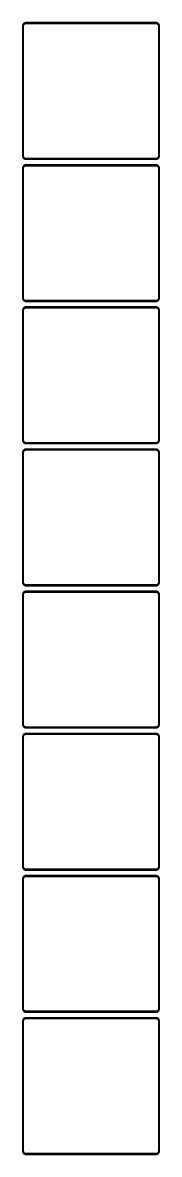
# Model space of a CAD drawing. Header units: metres. Extents: x -112 to 112, y 3398 to 6898.
# Drawn here: x -112 to 112, y 5036 to 6898 of the extents above; entities that cross this region are included whole.
import ezdxf

# ---------------------------------------------------------------- set-up
doc = ezdxf.new("R2010")
doc.units = ezdxf.units.M

msp = doc.modelspace()

# ---------------------------------------------------------------- linework, layer by layer
for p, q in [((-112.461, 6894.13), (-112.5, 6893.5)), ((-112.5, 6893.5), (-112.5, 6678.5)), ((-112.343, 6894.74), (-112.461, 6894.13)), ((-112.149, 6895.34), (-112.343, 6894.74)), ((-111.882, 6895.91), (-112.149, 6895.34)), ((-111.545, 6896.44), (-111.882, 6895.91)), ((-111.145, 6896.92), (-111.545, 6896.44)), ((-110.687, 6897.35), (-111.145, 6896.92)), ((-111, 6893), (-110.968, 6893.5)), ((-110.968, 6893.5), (-110.874, 6893.99)), ((-110.874, 6893.99), (-110.719, 6894.47)), ((-110.719, 6894.47), (-110.505, 6894.93)), ((-110.179, 6897.72), (-110.687, 6897.35)), ((-110.505, 6894.93), (-110.236, 6895.35)), ((-110.236, 6895.35), (-109.916, 6895.74)), ((-109.629, 6898.02), (-110.179, 6897.72)), ((-109.916, 6895.74), (-109.55, 6896.08)), ((-109.045, 6898.26), (-109.629, 6898.02)), ((-109.55, 6896.08), (-109.143, 6896.38)), ((-109.143, 6896.38), (-108.703, 6896.62)), ((-108.437, 6898.41), (-109.045, 6898.26)), ((-108.703, 6896.62), (-108.236, 6896.8)), ((-107.814, 6898.49), (-108.437, 6898.41)), ((-108.236, 6896.8), (-107.75, 6896.93)), ((107.814, 6898.49), (-107.814, 6898.49)), ((-107.75, 6896.93), (-107.251, 6896.99)), ((-107.251, 6896.99), (107.251, 6896.99)), ((107.251, 6896.99), (107.75, 6896.93)), ((107.75, 6896.93), (108.236, 6896.8)), ((108.437, 6898.41), (107.814, 6898.49)), ((108.236, 6896.8), (108.703, 6896.62)), ((109.045, 6898.26), (108.437, 6898.41)), ((108.703, 6896.62), (109.143, 6896.38)), ((109.629, 6898.02), (109.045, 6898.26)), ((109.143, 6896.38), (109.55, 6896.08)), ((109.55, 6896.08), (109.916, 6895.74)), ((110.179, 6897.72), (109.629, 6898.02)), ((109.916, 6895.74), (110.236, 6895.35)), ((110.687, 6897.35), (110.179, 6897.72)), ((110.236, 6895.35), (110.505, 6894.93)), ((110.505, 6894.93), (110.719, 6894.47)), ((111.145, 6896.92), (110.687, 6897.35)), ((110.719, 6894.47), (110.874, 6893.99)), ((110.874, 6893.99), (110.968, 6893.5)), ((110.968, 6893.5), (111, 6893)), ((111.545, 6896.44), (111.145, 6896.92)), ((111.882, 6895.91), (111.545, 6896.44)), ((112.149, 6895.34), (111.882, 6895.91)), ((112.343, 6894.74), (112.149, 6895.34)), ((112.461, 6894.13), (112.343, 6894.74)), ((112.5, 6893.5), (112.461, 6894.13)), ((112.5, 6678.5), (112.5, 6893.5)), ((-111, 6679), (-111, 6893)), ((111, 6893), (111, 6679)), ((-112.5, 6678.5), (-112.461, 6677.87)), ((-112.461, 6677.87), (-112.343, 6677.26)), ((-112.343, 6677.26), (-112.149, 6676.66)), ((-112.149, 6676.66), (-111.882, 6676.09)), ((-111.882, 6676.09), (-111.545, 6675.56)), ((-111.545, 6675.56), (-111.145, 6675.08)), ((-111.145, 6675.08), (-110.687, 6674.65)), ((-110.968, 6678.5), (-111, 6679)), ((-110.874, 6678.01), (-110.968, 6678.5)), ((-110.719, 6677.53), (-110.874, 6678.01)), ((-110.505, 6677.07), (-110.719, 6677.53)), ((-110.687, 6674.65), (-110.179, 6674.28)), ((-110.236, 6676.65), (-110.505, 6677.07)), ((-109.916, 6676.26), (-110.236, 6676.65)), ((-110.179, 6674.28), (-109.629, 6673.98)), ((-109.55, 6675.92), (-109.916, 6676.26)), ((-109.629, 6673.98), (-109.045, 6673.74)), ((-109.143, 6675.62), (-109.55, 6675.92)), ((-108.703, 6675.38), (-109.143, 6675.62)), ((-109.045, 6673.74), (-108.437, 6673.59)), ((-108.236, 6675.2), (-108.703, 6675.38)), ((-108.437, 6673.59), (-107.814, 6673.51)), ((-107.75, 6675.07), (-108.236, 6675.2)), ((-107.814, 6673.51), (107.814, 6673.51)), ((-107.251, 6675.01), (-107.75, 6675.07)), ((107.251, 6675.01), (-107.251, 6675.01)), ((107.75, 6675.07), (107.251, 6675.01)), ((108.236, 6675.2), (107.75, 6675.07)), ((107.814, 6673.51), (108.437, 6673.59)), ((108.703, 6675.38), (108.236, 6675.2)), ((108.437, 6673.59), (109.045, 6673.74)), ((109.143, 6675.62), (108.703, 6675.38)), ((109.045, 6673.74), (109.629, 6673.98)), ((109.55, 6675.92), (109.143, 6675.62)), ((109.916, 6676.26), (109.55, 6675.92)), ((109.629, 6673.98), (110.179, 6674.28)), ((110.236, 6676.65), (109.916, 6676.26)), ((110.179, 6674.28), (110.687, 6674.65)), ((110.505, 6677.07), (110.236, 6676.65)), ((110.719, 6677.53), (110.505, 6677.07)), ((110.687, 6674.65), (111.145, 6675.08)), ((110.874, 6678.01), (110.719, 6677.53)), ((110.968, 6678.5), (110.874, 6678.01)), ((111, 6679), (110.968, 6678.5)), ((111.145, 6675.08), (111.545, 6675.56)), ((111.545, 6675.56), (111.882, 6676.09)), ((111.882, 6676.09), (112.149, 6676.66)), ((112.149, 6676.66), (112.343, 6677.26)), ((112.343, 6677.26), (112.461, 6677.87)), ((112.461, 6677.87), (112.5, 6678.5)), ((-112.461, 6660.13), (-112.5, 6659.5)), ((-112.5, 6659.5), (-112.5, 6444.5)), ((-112.343, 6660.74), (-112.461, 6660.13)), ((-112.149, 6661.34), (-112.343, 6660.74)), ((-111.882, 6661.91), (-112.149, 6661.34)), ((-111.545, 6662.44), (-111.882, 6661.91)), ((-111.145, 6662.92), (-111.545, 6662.44)), ((-110.687, 6663.35), (-111.145, 6662.92)), ((-111, 6659), (-110.968, 6659.5)), ((-111, 6445), (-111, 6659)), ((-110.968, 6659.5), (-110.874, 6659.99)), ((-110.874, 6659.99), (-110.719, 6660.47)), ((-110.719, 6660.47), (-110.505, 6660.93)), ((-110.179, 6663.72), (-110.687, 6663.35)), ((-110.505, 6660.93), (-110.236, 6661.35)), ((-110.236, 6661.35), (-109.916, 6661.74)), ((-109.629, 6664.02), (-110.179, 6663.72)), ((-109.916, 6661.74), (-109.55, 6662.08)), ((-109.045, 6664.26), (-109.629, 6664.02)), ((-109.55, 6662.08), (-109.143, 6662.38)), ((-109.143, 6662.38), (-108.703, 6662.62)), ((-108.437, 6664.41), (-109.045, 6664.26)), ((-108.703, 6662.62), (-108.236, 6662.8)), ((-107.814, 6664.49), (-108.437, 6664.41)), ((-108.236, 6662.8), (-107.75, 6662.93)), ((107.814, 6664.49), (-107.814, 6664.49)), ((-107.75, 6662.93), (-107.251, 6662.99)), ((-107.251, 6662.99), (107.251, 6662.99)), ((107.251, 6662.99), (107.75, 6662.93)), ((107.75, 6662.93), (108.236, 6662.8)), ((108.437, 6664.41), (107.814, 6664.49)), ((108.236, 6662.8), (108.703, 6662.62)), ((109.045, 6664.26), (108.437, 6664.41)), ((108.703, 6662.62), (109.143, 6662.38)), ((109.629, 6664.02), (109.045, 6664.26)), ((109.143, 6662.38), (109.55, 6662.08)), ((109.55, 6662.08), (109.916, 6661.74)), ((110.179, 6663.72), (109.629, 6664.02)), ((109.916, 6661.74), (110.236, 6661.35)), ((110.687, 6663.35), (110.179, 6663.72)), ((110.236, 6661.35), (110.505, 6660.93)), ((110.505, 6660.93), (110.719, 6660.47)), ((111.145, 6662.92), (110.687, 6663.35)), ((110.719, 6660.47), (110.874, 6659.99)), ((110.874, 6659.99), (110.968, 6659.5)), ((110.968, 6659.5), (111, 6659)), ((111, 6659), (111, 6445)), ((111.545, 6662.44), (111.145, 6662.92)), ((111.882, 6661.91), (111.545, 6662.44)), ((112.149, 6661.34), (111.882, 6661.91)), ((112.343, 6660.74), (112.149, 6661.34)), ((112.461, 6660.13), (112.343, 6660.74)), ((112.5, 6659.5), (112.461, 6660.13)), ((112.5, 6444.5), (112.5, 6659.5)), ((-112.5, 6444.5), (-112.461, 6443.87)), ((-112.461, 6443.87), (-112.343, 6443.26)), ((-112.343, 6443.26), (-112.149, 6442.66)), ((-112.149, 6427.34), (-112.343, 6426.74)), ((-112.149, 6442.66), (-111.882, 6442.09)), ((-111.882, 6427.91), (-112.149, 6427.34)), ((-111.882, 6442.09), (-111.545, 6441.56)), ((-111.545, 6428.44), (-111.882, 6427.91)), ((-111.545, 6441.56), (-111.145, 6441.08)), ((-111.145, 6428.92), (-111.545, 6428.44)), ((-111.145, 6441.08), (-110.687, 6440.65)), ((-110.687, 6429.35), (-111.145, 6428.92)), ((-110.968, 6444.5), (-111, 6445)), ((-110.874, 6444.01), (-110.968, 6444.5)), ((-110.719, 6443.53), (-110.874, 6444.01)), ((-110.505, 6443.07), (-110.719, 6443.53)), ((-110.687, 6440.65), (-110.179, 6440.28)), ((-110.179, 6429.72), (-110.687, 6429.35)), ((-110.236, 6442.65), (-110.505, 6443.07)), ((-110.505, 6426.93), (-110.236, 6427.35)), ((-109.916, 6442.26), (-110.236, 6442.65)), ((-110.236, 6427.35), (-109.916, 6427.74)), ((-110.179, 6440.28), (-109.629, 6439.98)), ((-109.629, 6430.02), (-110.179, 6429.72)), ((-109.55, 6441.92), (-109.916, 6442.26)), ((-109.916, 6427.74), (-109.55, 6428.08)), ((-109.629, 6439.98), (-109.045, 6439.74)), ((-109.045, 6430.26), (-109.629, 6430.02)), ((-109.143, 6441.62), (-109.55, 6441.92)), ((-109.55, 6428.08), (-109.143, 6428.38)), ((-108.703, 6441.38), (-109.143, 6441.62)), ((-109.143, 6428.38), (-108.703, 6428.62)), ((-109.045, 6439.74), (-108.437, 6439.59)), ((-108.437, 6430.41), (-109.045, 6430.26)), ((-108.236, 6441.2), (-108.703, 6441.38)), ((-108.703, 6428.62), (-108.236, 6428.8)), ((-108.437, 6439.59), (-107.814, 6439.51)), ((-107.814, 6430.49), (-108.437, 6430.41)), ((-107.75, 6441.07), (-108.236, 6441.2)), ((-108.236, 6428.8), (-107.75, 6428.93)), ((-107.814, 6439.51), (107.814, 6439.51)), ((107.814, 6430.49), (-107.814, 6430.49)), ((-107.251, 6441.01), (-107.75, 6441.07)), ((-107.75, 6428.93), (-107.251, 6428.99)), ((107.251, 6441.01), (-107.251, 6441.01)), ((-107.251, 6428.99), (107.251, 6428.99)), ((107.75, 6441.07), (107.251, 6441.01)), ((107.251, 6428.99), (107.75, 6428.93)), ((108.236, 6441.2), (107.75, 6441.07)), ((107.75, 6428.93), (108.236, 6428.8)), ((107.814, 6439.51), (108.437, 6439.59)), ((108.437, 6430.41), (107.814, 6430.49)), ((108.703, 6441.38), (108.236, 6441.2)), ((108.236, 6428.8), (108.703, 6428.62)), ((108.437, 6439.59), (109.045, 6439.74)), ((109.045, 6430.26), (108.437, 6430.41)), ((109.143, 6441.62), (108.703, 6441.38)), ((108.703, 6428.62), (109.143, 6428.38)), ((109.045, 6439.74), (109.629, 6439.98)), ((109.629, 6430.02), (109.045, 6430.26)), ((109.55, 6441.92), (109.143, 6441.62)), ((109.143, 6428.38), (109.55, 6428.08)), ((109.916, 6442.26), (109.55, 6441.92)), ((109.55, 6428.08), (109.916, 6427.74)), ((109.629, 6439.98), (110.179, 6440.28)), ((110.179, 6429.72), (109.629, 6430.02)), ((110.236, 6442.65), (109.916, 6442.26)), ((109.916, 6427.74), (110.236, 6427.35)), ((110.179, 6440.28), (110.687, 6440.65)), ((110.687, 6429.35), (110.179, 6429.72)), ((110.505, 6443.07), (110.236, 6442.65)), ((110.236, 6427.35), (110.505, 6426.93)), ((110.719, 6443.53), (110.505, 6443.07)), ((110.687, 6440.65), (111.145, 6441.08)), ((111.145, 6428.92), (110.687, 6429.35)), ((110.874, 6444.01), (110.719, 6443.53)), ((110.968, 6444.5), (110.874, 6444.01)), ((111, 6445), (110.968, 6444.5)), ((111.145, 6441.08), (111.545, 6441.56)), ((111.545, 6428.44), (111.145, 6428.92)), ((111.545, 6441.56), (111.882, 6442.09)), ((111.882, 6427.91), (111.545, 6428.44)), ((111.882, 6442.09), (112.149, 6442.66)), ((112.149, 6427.34), (111.882, 6427.91)), ((112.149, 6442.66), (112.343, 6443.26)), ((112.343, 6426.74), (112.149, 6427.34)), ((112.343, 6443.26), (112.461, 6443.87)), ((112.461, 6443.87), (112.5, 6444.5)), ((-112.461, 6426.13), (-112.5, 6425.5)), ((-112.5, 6425.5), (-112.5, 6210.5)), ((-112.343, 6426.74), (-112.461, 6426.13)), ((-111, 6425), (-110.968, 6425.5)), ((-111, 6211), (-111, 6425)), ((-110.968, 6425.5), (-110.874, 6425.99)), ((-110.874, 6425.99), (-110.719, 6426.47)), ((-110.719, 6426.47), (-110.505, 6426.93)), ((110.505, 6426.93), (110.719, 6426.47)), ((110.719, 6426.47), (110.874, 6425.99)), ((110.874, 6425.99), (110.968, 6425.5)), ((110.968, 6425.5), (111, 6425)), ((111, 6425), (111, 6211)), ((112.461, 6426.13), (112.343, 6426.74)), ((112.5, 6425.5), (112.461, 6426.13)), ((112.5, 6210.5), (112.5, 6425.5)), ((-112.5, 6210.5), (-112.461, 6209.87)), ((-112.461, 6209.87), (-112.343, 6209.26)), ((-112.343, 6209.26), (-112.149, 6208.66)), ((-112.149, 6208.66), (-111.882, 6208.09)), ((-111.882, 6208.09), (-111.545, 6207.56)), ((-111.545, 6207.56), (-111.145, 6207.08)), ((-111.145, 6207.08), (-110.687, 6206.65)), ((-110.968, 6210.5), (-111, 6211)), ((-110.874, 6210.01), (-110.968, 6210.5)), ((-110.719, 6209.53), (-110.874, 6210.01)), ((-110.505, 6209.07), (-110.719, 6209.53)), ((-110.687, 6206.65), (-110.179, 6206.28)), ((-110.236, 6208.65), (-110.505, 6209.07)), ((-109.916, 6208.26), (-110.236, 6208.65)), ((-110.179, 6206.28), (-109.629, 6205.98)), ((-109.55, 6207.92), (-109.916, 6208.26)), ((-109.629, 6205.98), (-109.045, 6205.74)), ((-109.143, 6207.62), (-109.55, 6207.92)), ((-108.703, 6207.38), (-109.143, 6207.62)), ((-109.045, 6205.74), (-108.437, 6205.59)), ((-108.236, 6207.2), (-108.703, 6207.38)), ((-108.437, 6205.59), (-107.814, 6205.51)), ((-107.75, 6207.07), (-108.236, 6207.2)), ((-107.814, 6205.51), (107.814, 6205.51)), ((-107.251, 6207.01), (-107.75, 6207.07)), ((107.251, 6207.01), (-107.251, 6207.01)), ((107.75, 6207.07), (107.251, 6207.01)), ((108.236, 6207.2), (107.75, 6207.07)), ((107.814, 6205.51), (108.437, 6205.59)), ((108.703, 6207.38), (108.236, 6207.2)), ((108.437, 6205.59), (109.045, 6205.74)), ((109.143, 6207.62), (108.703, 6207.38)), ((109.045, 6205.74), (109.629, 6205.98)), ((109.55, 6207.92), (109.143, 6207.62)), ((109.916, 6208.26), (109.55, 6207.92)), ((109.629, 6205.98), (110.179, 6206.28)), ((110.236, 6208.65), (109.916, 6208.26)), ((110.179, 6206.28), (110.687, 6206.65)), ((110.505, 6209.07), (110.236, 6208.65)), ((110.719, 6209.53), (110.505, 6209.07)), ((110.687, 6206.65), (111.145, 6207.08)), ((110.874, 6210.01), (110.719, 6209.53)), ((110.968, 6210.5), (110.874, 6210.01)), ((111, 6211), (110.968, 6210.5)), ((111.145, 6207.08), (111.545, 6207.56)), ((111.545, 6207.56), (111.882, 6208.09)), ((111.882, 6208.09), (112.149, 6208.66)), ((112.149, 6208.66), (112.343, 6209.26)), ((112.343, 6209.26), (112.461, 6209.87)), ((112.461, 6209.87), (112.5, 6210.5)), ((-112.461, 6192.13), (-112.5, 6191.5)), ((-112.5, 6191.5), (-112.5, 5976.5)), ((-112.343, 6192.74), (-112.461, 6192.13)), ((-112.149, 6193.34), (-112.343, 6192.74)), ((-111.882, 6193.91), (-112.149, 6193.34)), ((-111.545, 6194.44), (-111.882, 6193.91)), ((-111.145, 6194.92), (-111.545, 6194.44)), ((-110.687, 6195.35), (-111.145, 6194.92)), ((-111, 6191), (-110.968, 6191.5)), ((-111, 5977), (-111, 6191)), ((-110.968, 6191.5), (-110.874, 6191.99)), ((-110.874, 6191.99), (-110.719, 6192.47)), ((-110.719, 6192.47), (-110.505, 6192.93)), ((-110.179, 6195.72), (-110.687, 6195.35)), ((-110.505, 6192.93), (-110.236, 6193.35)), ((-110.236, 6193.35), (-109.916, 6193.74)), ((-109.629, 6196.02), (-110.179, 6195.72)), ((-109.916, 6193.74), (-109.55, 6194.08)), ((-109.045, 6196.26), (-109.629, 6196.02)), ((-109.55, 6194.08), (-109.143, 6194.38)), ((-109.143, 6194.38), (-108.703, 6194.62)), ((-108.437, 6196.41), (-109.045, 6196.26)), ((-108.703, 6194.62), (-108.236, 6194.8)), ((-107.814, 6196.49), (-108.437, 6196.41)), ((-108.236, 6194.8), (-107.75, 6194.93)), ((107.814, 6196.49), (-107.814, 6196.49)), ((-107.75, 6194.93), (-107.251, 6194.99)), ((-107.251, 6194.99), (107.251, 6194.99)), ((107.251, 6194.99), (107.75, 6194.93)), ((107.75, 6194.93), (108.236, 6194.8)), ((108.437, 6196.41), (107.814, 6196.49)), ((108.236, 6194.8), (108.703, 6194.62)), ((109.045, 6196.26), (108.437, 6196.41)), ((108.703, 6194.62), (109.143, 6194.38)), ((109.629, 6196.02), (109.045, 6196.26)), ((109.143, 6194.38), (109.55, 6194.08)), ((109.55, 6194.08), (109.916, 6193.74)), ((110.179, 6195.72), (109.629, 6196.02)), ((109.916, 6193.74), (110.236, 6193.35)), ((110.687, 6195.35), (110.179, 6195.72)), ((110.236, 6193.35), (110.505, 6192.93)), ((110.505, 6192.93), (110.719, 6192.47)), ((111.145, 6194.92), (110.687, 6195.35)), ((110.719, 6192.47), (110.874, 6191.99)), ((110.874, 6191.99), (110.968, 6191.5)), ((110.968, 6191.5), (111, 6191)), ((111, 6191), (111, 5977)), ((111.545, 6194.44), (111.145, 6194.92)), ((111.882, 6193.91), (111.545, 6194.44)), ((112.149, 6193.34), (111.882, 6193.91)), ((112.343, 6192.74), (112.149, 6193.34)), ((112.461, 6192.13), (112.343, 6192.74)), ((112.5, 6191.5), (112.461, 6192.13)), ((112.5, 5976.5), (112.5, 6191.5)), ((-112.5, 5976.5), (-112.461, 5975.87)), ((-112.461, 5975.87), (-112.343, 5975.26)), ((-112.343, 5975.26), (-112.149, 5974.66)), ((-112.149, 5974.66), (-111.882, 5974.09)), ((-111.882, 5974.09), (-111.545, 5973.56)), ((-111.545, 5973.56), (-111.145, 5973.08)), ((-111.145, 5973.08), (-110.687, 5972.65)), ((-110.968, 5976.5), (-111, 5977)), ((-110.874, 5976.01), (-110.968, 5976.5)), ((-110.719, 5975.53), (-110.874, 5976.01)), ((-110.505, 5975.07), (-110.719, 5975.53)), ((-110.687, 5972.65), (-110.179, 5972.28)), ((-110.179, 5961.72), (-110.687, 5961.35)), ((-110.236, 5974.65), (-110.505, 5975.07)), ((-109.916, 5974.26), (-110.236, 5974.65)), ((-110.179, 5972.28), (-109.629, 5971.98)), ((-109.629, 5962.02), (-110.179, 5961.72)), ((-109.55, 5973.92), (-109.916, 5974.26)), ((-109.629, 5971.98), (-109.045, 5971.74)), ((-109.045, 5962.26), (-109.629, 5962.02)), ((-109.143, 5973.62), (-109.55, 5973.92)), ((-108.703, 5973.38), (-109.143, 5973.62)), ((-109.045, 5971.74), (-108.437, 5971.59)), ((-108.437, 5962.41), (-109.045, 5962.26)), ((-108.236, 5973.2), (-108.703, 5973.38)), ((-108.437, 5971.59), (-107.814, 5971.51)), ((-107.814, 5962.49), (-108.437, 5962.41)), ((-107.75, 5973.07), (-108.236, 5973.2)), ((-107.814, 5971.51), (107.814, 5971.51)), ((107.814, 5962.49), (-107.814, 5962.49)), ((-107.251, 5973.01), (-107.75, 5973.07)), ((107.251, 5973.01), (-107.251, 5973.01)), ((107.75, 5973.07), (107.251, 5973.01)), ((108.236, 5973.2), (107.75, 5973.07)), ((107.814, 5971.51), (108.437, 5971.59)), ((108.437, 5962.41), (107.814, 5962.49)), ((108.703, 5973.38), (108.236, 5973.2)), ((108.437, 5971.59), (109.045, 5971.74)), ((109.045, 5962.26), (108.437, 5962.41)), ((109.143, 5973.62), (108.703, 5973.38)), ((109.045, 5971.74), (109.629, 5971.98)), ((109.629, 5962.02), (109.045, 5962.26)), ((109.55, 5973.92), (109.143, 5973.62)), ((109.916, 5974.26), (109.55, 5973.92)), ((109.629, 5971.98), (110.179, 5972.28)), ((110.179, 5961.72), (109.629, 5962.02)), ((110.236, 5974.65), (109.916, 5974.26)), ((110.179, 5972.28), (110.687, 5972.65)), ((110.687, 5961.35), (110.179, 5961.72)), ((110.505, 5975.07), (110.236, 5974.65)), ((110.719, 5975.53), (110.505, 5975.07)), ((110.687, 5972.65), (111.145, 5973.08)), ((110.874, 5976.01), (110.719, 5975.53)), ((110.968, 5976.5), (110.874, 5976.01)), ((111, 5977), (110.968, 5976.5)), ((111.145, 5973.08), (111.545, 5973.56)), ((111.545, 5973.56), (111.882, 5974.09)), ((111.882, 5974.09), (112.149, 5974.66)), ((112.149, 5974.66), (112.343, 5975.26)), ((112.343, 5975.26), (112.461, 5975.87)), ((112.461, 5975.87), (112.5, 5976.5)), ((-112.461, 5958.13), (-112.5, 5957.5)), ((-112.5, 5957.5), (-112.5, 5742.5)), ((-112.343, 5958.74), (-112.461, 5958.13)), ((-112.149, 5959.34), (-112.343, 5958.74)), ((-111.882, 5959.91), (-112.149, 5959.34)), ((-111.545, 5960.44), (-111.882, 5959.91)), ((-111.145, 5960.92), (-111.545, 5960.44)), ((-110.687, 5961.35), (-111.145, 5960.92)), ((-111, 5957), (-110.968, 5957.5)), ((-111, 5743), (-111, 5957)), ((-110.968, 5957.5), (-110.874, 5957.99)), ((-110.874, 5957.99), (-110.719, 5958.47)), ((-110.719, 5958.47), (-110.505, 5958.93)), ((-110.505, 5958.93), (-110.236, 5959.35)), ((-110.236, 5959.35), (-109.916, 5959.74)), ((-109.916, 5959.74), (-109.55, 5960.08)), ((-109.55, 5960.08), (-109.143, 5960.38)), ((-109.143, 5960.38), (-108.703, 5960.62)), ((-108.703, 5960.62), (-108.236, 5960.8)), ((-108.236, 5960.8), (-107.75, 5960.93)), ((-107.75, 5960.93), (-107.251, 5960.99)), ((-107.251, 5960.99), (107.251, 5960.99)), ((107.251, 5960.99), (107.75, 5960.93)), ((107.75, 5960.93), (108.236, 5960.8)), ((108.236, 5960.8), (108.703, 5960.62)), ((108.703, 5960.62), (109.143, 5960.38)), ((109.143, 5960.38), (109.55, 5960.08)), ((109.55, 5960.08), (109.916, 5959.74)), ((109.916, 5959.74), (110.236, 5959.35)), ((110.236, 5959.35), (110.505, 5958.93)), ((110.505, 5958.93), (110.719, 5958.47)), ((111.145, 5960.92), (110.687, 5961.35)), ((110.719, 5958.47), (110.874, 5957.99)), ((110.874, 5957.99), (110.968, 5957.5)), ((110.968, 5957.5), (111, 5957)), ((111, 5957), (111, 5743)), ((111.545, 5960.44), (111.145, 5960.92)), ((111.882, 5959.91), (111.545, 5960.44)), ((112.149, 5959.34), (111.882, 5959.91)), ((112.343, 5958.74), (112.149, 5959.34)), ((112.461, 5958.13), (112.343, 5958.74)), ((112.5, 5957.5), (112.461, 5958.13)), ((112.5, 5742.5), (112.5, 5957.5)), ((-112.5, 5742.5), (-112.461, 5741.87)), ((-112.461, 5741.87), (-112.343, 5741.26)), ((-112.343, 5741.26), (-112.149, 5740.66)), ((-112.149, 5740.66), (-111.882, 5740.09)), ((-111.882, 5740.09), (-111.545, 5739.56)), ((-111.545, 5739.56), (-111.145, 5739.08)), ((-111.145, 5739.08), (-110.687, 5738.65)), ((-110.968, 5742.5), (-111, 5743)), ((-110.874, 5742.01), (-110.968, 5742.5)), ((-110.719, 5741.53), (-110.874, 5742.01)), ((-110.505, 5741.07), (-110.719, 5741.53)), ((-110.687, 5738.65), (-110.179, 5738.28)), ((-110.236, 5740.65), (-110.505, 5741.07)), ((-109.916, 5740.26), (-110.236, 5740.65)), ((-110.179, 5738.28), (-109.629, 5737.98)), ((-109.55, 5739.92), (-109.916, 5740.26)), ((-109.629, 5737.98), (-109.045, 5737.74)), ((-109.143, 5739.62), (-109.55, 5739.92)), ((-108.703, 5739.38), (-109.143, 5739.62)), ((-108.236, 5739.2), (-108.703, 5739.38)), ((-107.75, 5739.07), (-108.236, 5739.2)), ((-107.251, 5739.01), (-107.75, 5739.07)), ((107.251, 5739.01), (-107.251, 5739.01)), ((107.75, 5739.07), (107.251, 5739.01)), ((108.236, 5739.2), (107.75, 5739.07)), ((108.703, 5739.38), (108.236, 5739.2)), ((109.143, 5739.62), (108.703, 5739.38)), ((109.045, 5737.74), (109.629, 5737.98)), ((109.55, 5739.92), (109.143, 5739.62)), ((109.916, 5740.26), (109.55, 5739.92)), ((109.629, 5737.98), (110.179, 5738.28)), ((110.236, 5740.65), (109.916, 5740.26)), ((110.179, 5738.28), (110.687, 5738.65)), ((110.505, 5741.07), (110.236, 5740.65)), ((110.719, 5741.53), (110.505, 5741.07)), ((110.687, 5738.65), (111.145, 5739.08)), ((110.874, 5742.01), (110.719, 5741.53)), ((110.968, 5742.5), (110.874, 5742.01)), ((111, 5743), (110.968, 5742.5)), ((111.145, 5739.08), (111.545, 5739.56)), ((111.545, 5739.56), (111.882, 5740.09)), ((111.882, 5740.09), (112.149, 5740.66)), ((112.149, 5740.66), (112.343, 5741.26)), ((112.343, 5741.26), (112.461, 5741.87)), ((112.461, 5741.87), (112.5, 5742.5)), ((-112.461, 5724.13), (-112.5, 5723.5)), ((-112.5, 5723.5), (-112.5, 5508.5)), ((-112.343, 5724.74), (-112.461, 5724.13)), ((-112.149, 5725.34), (-112.343, 5724.74)), ((-111.882, 5725.91), (-112.149, 5725.34)), ((-111.545, 5726.44), (-111.882, 5725.91)), ((-111.145, 5726.92), (-111.545, 5726.44)), ((-110.687, 5727.35), (-111.145, 5726.92)), ((-111, 5723), (-110.968, 5723.5)), ((-111, 5509), (-111, 5723)), ((-110.968, 5723.5), (-110.874, 5723.99)), ((-110.874, 5723.99), (-110.719, 5724.47)), ((-110.719, 5724.47), (-110.505, 5724.93)), ((-110.179, 5727.72), (-110.687, 5727.35)), ((-110.505, 5724.93), (-110.236, 5725.35)), ((-110.236, 5725.35), (-109.916, 5725.74)), ((-109.629, 5728.02), (-110.179, 5727.72)), ((-109.916, 5725.74), (-109.55, 5726.08)), ((-109.045, 5728.26), (-109.629, 5728.02)), ((-109.55, 5726.08), (-109.143, 5726.38)), ((-109.143, 5726.38), (-108.703, 5726.62)), ((-109.045, 5737.74), (-108.437, 5737.59)), ((-108.437, 5728.41), (-109.045, 5728.26)), ((-108.703, 5726.62), (-108.236, 5726.8)), ((-108.437, 5737.59), (-107.814, 5737.51)), ((-107.814, 5728.49), (-108.437, 5728.41)), ((-108.236, 5726.8), (-107.75, 5726.93)), ((-107.814, 5737.51), (107.814, 5737.51)), ((107.814, 5728.49), (-107.814, 5728.49)), ((-107.75, 5726.93), (-107.251, 5726.99)), ((-107.251, 5726.99), (107.251, 5726.99)), ((107.251, 5726.99), (107.75, 5726.93)), ((107.75, 5726.93), (108.236, 5726.8)), ((107.814, 5737.51), (108.437, 5737.59)), ((108.437, 5728.41), (107.814, 5728.49)), ((108.236, 5726.8), (108.703, 5726.62)), ((108.437, 5737.59), (109.045, 5737.74)), ((109.045, 5728.26), (108.437, 5728.41)), ((108.703, 5726.62), (109.143, 5726.38)), ((109.629, 5728.02), (109.045, 5728.26)), ((109.143, 5726.38), (109.55, 5726.08)), ((109.55, 5726.08), (109.916, 5725.74)), ((110.179, 5727.72), (109.629, 5728.02)), ((109.916, 5725.74), (110.236, 5725.35)), ((110.687, 5727.35), (110.179, 5727.72)), ((110.236, 5725.35), (110.505, 5724.93)), ((110.505, 5724.93), (110.719, 5724.47)), ((111.145, 5726.92), (110.687, 5727.35)), ((110.719, 5724.47), (110.874, 5723.99)), ((110.874, 5723.99), (110.968, 5723.5)), ((110.968, 5723.5), (111, 5723)), ((111, 5723), (111, 5509)), ((111.545, 5726.44), (111.145, 5726.92)), ((111.882, 5725.91), (111.545, 5726.44)), ((112.149, 5725.34), (111.882, 5725.91)), ((112.343, 5724.74), (112.149, 5725.34)), ((112.461, 5724.13), (112.343, 5724.74)), ((112.5, 5723.5), (112.461, 5724.13)), ((112.5, 5508.5), (112.5, 5723.5)), ((-112.5, 5508.5), (-112.461, 5507.87)), ((-112.461, 5507.87), (-112.343, 5507.26)), ((-112.343, 5507.26), (-112.149, 5506.66)), ((-112.149, 5506.66), (-111.882, 5506.09)), ((-111.882, 5506.09), (-111.545, 5505.56)), ((-111.545, 5505.56), (-111.145, 5505.08)), ((-111.145, 5505.08), (-110.687, 5504.65)), ((-110.968, 5508.5), (-111, 5509)), ((-110.874, 5508.01), (-110.968, 5508.5)), ((-110.719, 5507.53), (-110.874, 5508.01)), ((-110.505, 5507.07), (-110.719, 5507.53)), ((-110.687, 5504.65), (-110.179, 5504.28)), ((-110.236, 5506.65), (-110.505, 5507.07)), ((-109.916, 5506.26), (-110.236, 5506.65)), ((-110.179, 5504.28), (-109.629, 5503.98)), ((-109.55, 5505.92), (-109.916, 5506.26)), ((-109.629, 5503.98), (-109.045, 5503.74)), ((-109.143, 5505.62), (-109.55, 5505.92)), ((-108.703, 5505.38), (-109.143, 5505.62)), ((-109.045, 5503.74), (-108.437, 5503.59)), ((-108.236, 5505.2), (-108.703, 5505.38)), ((-108.437, 5503.59), (-107.814, 5503.51)), ((-107.75, 5505.07), (-108.236, 5505.2)), ((-107.814, 5503.51), (107.814, 5503.51)), ((-107.251, 5505.01), (-107.75, 5505.07)), ((107.251, 5505.01), (-107.251, 5505.01)), ((107.75, 5505.07), (107.251, 5505.01)), ((108.236, 5505.2), (107.75, 5505.07)), ((107.814, 5503.51), (108.437, 5503.59)), ((108.703, 5505.38), (108.236, 5505.2)), ((108.437, 5503.59), (109.045, 5503.74)), ((109.143, 5505.62), (108.703, 5505.38)), ((109.045, 5503.74), (109.629, 5503.98)), ((109.55, 5505.92), (109.143, 5505.62)), ((109.916, 5506.26), (109.55, 5505.92)), ((109.629, 5503.98), (110.179, 5504.28)), ((110.236, 5506.65), (109.916, 5506.26)), ((110.179, 5504.28), (110.687, 5504.65)), ((110.505, 5507.07), (110.236, 5506.65)), ((110.719, 5507.53), (110.505, 5507.07)), ((110.687, 5504.65), (111.145, 5505.08)), ((110.874, 5508.01), (110.719, 5507.53)), ((110.968, 5508.5), (110.874, 5508.01)), ((111, 5509), (110.968, 5508.5)), ((111.145, 5505.08), (111.545, 5505.56)), ((111.545, 5505.56), (111.882, 5506.09)), ((111.882, 5506.09), (112.149, 5506.66)), ((112.149, 5506.66), (112.343, 5507.26)), ((112.343, 5507.26), (112.461, 5507.87)), ((112.461, 5507.87), (112.5, 5508.5)), ((-112.461, 5490.13), (-112.5, 5489.5)), ((-112.5, 5489.5), (-112.5, 5274.5)), ((-112.343, 5490.74), (-112.461, 5490.13)), ((-112.149, 5491.34), (-112.343, 5490.74)), ((-111.882, 5491.91), (-112.149, 5491.34)), ((-111.545, 5492.44), (-111.882, 5491.91)), ((-111.145, 5492.92), (-111.545, 5492.44)), ((-110.687, 5493.35), (-111.145, 5492.92)), ((-111, 5489), (-110.968, 5489.5)), ((-111, 5275), (-111, 5489)), ((-110.968, 5489.5), (-110.874, 5489.99)), ((-110.874, 5489.99), (-110.719, 5490.47)), ((-110.719, 5490.47), (-110.505, 5490.93)), ((-110.179, 5493.72), (-110.687, 5493.35)), ((-110.505, 5490.93), (-110.236, 5491.35)), ((-110.236, 5491.35), (-109.916, 5491.74)), ((-109.629, 5494.02), (-110.179, 5493.72)), ((-109.916, 5491.74), (-109.55, 5492.08)), ((-109.045, 5494.26), (-109.629, 5494.02)), ((-109.55, 5492.08), (-109.143, 5492.38)), ((-109.143, 5492.38), (-108.703, 5492.62)), ((-108.437, 5494.41), (-109.045, 5494.26)), ((-108.703, 5492.62), (-108.236, 5492.8)), ((-107.814, 5494.49), (-108.437, 5494.41)), ((-108.236, 5492.8), (-107.75, 5492.93)), ((107.814, 5494.49), (-107.814, 5494.49)), ((-107.75, 5492.93), (-107.251, 5492.99)), ((-107.251, 5492.99), (107.251, 5492.99)), ((107.251, 5492.99), (107.75, 5492.93)), ((107.75, 5492.93), (108.236, 5492.8)), ((108.437, 5494.41), (107.814, 5494.49)), ((108.236, 5492.8), (108.703, 5492.62)), ((109.045, 5494.26), (108.437, 5494.41)), ((108.703, 5492.62), (109.143, 5492.38)), ((109.629, 5494.02), (109.045, 5494.26)), ((109.143, 5492.38), (109.55, 5492.08)), ((109.55, 5492.08), (109.916, 5491.74)), ((110.179, 5493.72), (109.629, 5494.02)), ((109.916, 5491.74), (110.236, 5491.35)), ((110.687, 5493.35), (110.179, 5493.72)), ((110.236, 5491.35), (110.505, 5490.93)), ((110.505, 5490.93), (110.719, 5490.47)), ((111.145, 5492.92), (110.687, 5493.35)), ((110.719, 5490.47), (110.874, 5489.99)), ((110.874, 5489.99), (110.968, 5489.5)), ((110.968, 5489.5), (111, 5489)), ((111, 5489), (111, 5275)), ((111.545, 5492.44), (111.145, 5492.92)), ((111.882, 5491.91), (111.545, 5492.44)), ((112.149, 5491.34), (111.882, 5491.91)), ((112.343, 5490.74), (112.149, 5491.34)), ((112.461, 5490.13), (112.343, 5490.74)), ((112.5, 5489.5), (112.461, 5490.13)), ((112.5, 5274.5), (112.5, 5489.5)), ((-112.5, 5274.5), (-112.461, 5273.87)), ((-112.461, 5273.87), (-112.343, 5273.26)), ((-112.343, 5273.26), (-112.149, 5272.66)), ((-112.149, 5272.66), (-111.882, 5272.09)), ((-110.968, 5274.5), (-111, 5275)), ((-110.874, 5274.01), (-110.968, 5274.5)), ((-110.719, 5273.53), (-110.874, 5274.01)), ((-110.505, 5273.07), (-110.719, 5273.53)), ((-110.236, 5272.65), (-110.505, 5273.07)), ((-109.916, 5272.26), (-110.236, 5272.65)), ((-109.55, 5271.92), (-109.916, 5272.26)), ((109.916, 5272.26), (109.55, 5271.92)), ((110.236, 5272.65), (109.916, 5272.26)), ((110.505, 5273.07), (110.236, 5272.65)), ((110.719, 5273.53), (110.505, 5273.07)), ((110.874, 5274.01), (110.719, 5273.53)), ((110.968, 5274.5), (110.874, 5274.01)), ((111, 5275), (110.968, 5274.5)), ((111.882, 5272.09), (112.149, 5272.66)), ((112.149, 5272.66), (112.343, 5273.26)), ((112.343, 5273.26), (112.461, 5273.87)), ((112.461, 5273.87), (112.5, 5274.5)), ((-112.461, 5256.13), (-112.5, 5255.5)), ((-112.5, 5255.5), (-112.5, 5040.5)), ((-112.343, 5256.74), (-112.461, 5256.13)), ((-112.149, 5257.34), (-112.343, 5256.74)), ((-111.882, 5257.91), (-112.149, 5257.34)), ((-111.882, 5272.09), (-111.545, 5271.56)), ((-111.545, 5258.44), (-111.882, 5257.91)), ((-111.545, 5271.56), (-111.145, 5271.08)), ((-111.145, 5258.92), (-111.545, 5258.44)), ((-111.145, 5271.08), (-110.687, 5270.65)), ((-110.687, 5259.35), (-111.145, 5258.92)), ((-111, 5255), (-110.968, 5255.5)), ((-111, 5041), (-111, 5255)), ((-110.968, 5255.5), (-110.874, 5255.99)), ((-110.874, 5255.99), (-110.719, 5256.47)), ((-110.719, 5256.47), (-110.505, 5256.93)), ((-110.687, 5270.65), (-110.179, 5270.28)), ((-110.179, 5259.72), (-110.687, 5259.35)), ((-110.505, 5256.93), (-110.236, 5257.35)), ((-110.236, 5257.35), (-109.916, 5257.74)), ((-110.179, 5270.28), (-109.629, 5269.98)), ((-109.629, 5260.02), (-110.179, 5259.72)), ((-109.916, 5257.74), (-109.55, 5258.08)), ((-109.629, 5269.98), (-109.045, 5269.74)), ((-109.045, 5260.26), (-109.629, 5260.02)), ((-109.143, 5271.62), (-109.55, 5271.92)), ((-109.55, 5258.08), (-109.143, 5258.38)), ((-108.703, 5271.38), (-109.143, 5271.62)), ((-109.143, 5258.38), (-108.703, 5258.62)), ((-109.045, 5269.74), (-108.437, 5269.59)), ((-108.437, 5260.41), (-109.045, 5260.26)), ((-108.236, 5271.2), (-108.703, 5271.38)), ((-108.703, 5258.62), (-108.236, 5258.8)), ((-108.437, 5269.59), (-107.814, 5269.51)), ((-107.814, 5260.49), (-108.437, 5260.41)), ((-107.75, 5271.07), (-108.236, 5271.2)), ((-108.236, 5258.8), (-107.75, 5258.93)), ((-107.814, 5269.51), (107.814, 5269.51)), ((107.814, 5260.49), (-107.814, 5260.49)), ((-107.251, 5271.01), (-107.75, 5271.07)), ((-107.75, 5258.93), (-107.251, 5258.99)), ((107.251, 5271.01), (-107.251, 5271.01)), ((-107.251, 5258.99), (107.251, 5258.99)), ((107.75, 5271.07), (107.251, 5271.01)), ((107.251, 5258.99), (107.75, 5258.93)), ((108.236, 5271.2), (107.75, 5271.07)), ((107.75, 5258.93), (108.236, 5258.8)), ((107.814, 5269.51), (108.437, 5269.59)), ((108.437, 5260.41), (107.814, 5260.49)), ((108.703, 5271.38), (108.236, 5271.2)), ((108.236, 5258.8), (108.703, 5258.62)), ((108.437, 5269.59), (109.045, 5269.74)), ((109.045, 5260.26), (108.437, 5260.41)), ((109.143, 5271.62), (108.703, 5271.38)), ((108.703, 5258.62), (109.143, 5258.38)), ((109.045, 5269.74), (109.629, 5269.98)), ((109.629, 5260.02), (109.045, 5260.26)), ((109.55, 5271.92), (109.143, 5271.62)), ((109.143, 5258.38), (109.55, 5258.08)), ((109.55, 5258.08), (109.916, 5257.74)), ((109.629, 5269.98), (110.179, 5270.28)), ((110.179, 5259.72), (109.629, 5260.02)), ((109.916, 5257.74), (110.236, 5257.35)), ((110.179, 5270.28), (110.687, 5270.65)), ((110.687, 5259.35), (110.179, 5259.72)), ((110.236, 5257.35), (110.505, 5256.93)), ((110.505, 5256.93), (110.719, 5256.47)), ((110.687, 5270.65), (111.145, 5271.08)), ((111.145, 5258.92), (110.687, 5259.35)), ((110.719, 5256.47), (110.874, 5255.99)), ((110.874, 5255.99), (110.968, 5255.5)), ((110.968, 5255.5), (111, 5255)), ((111, 5255), (111, 5041)), ((111.145, 5271.08), (111.545, 5271.56)), ((111.545, 5258.44), (111.145, 5258.92)), ((111.545, 5271.56), (111.882, 5272.09)), ((111.882, 5257.91), (111.545, 5258.44)), ((112.149, 5257.34), (111.882, 5257.91)), ((112.343, 5256.74), (112.149, 5257.34)), ((112.461, 5256.13), (112.343, 5256.74)), ((112.5, 5255.5), (112.461, 5256.13)), ((112.5, 5040.5), (112.5, 5255.5)), ((-112.5, 5040.5), (-112.461, 5039.87)), ((-112.461, 5039.87), (-112.343, 5039.26)), ((-112.343, 5039.26), (-112.149, 5038.66)), ((-112.149, 5038.66), (-111.882, 5038.09)), ((-111.882, 5038.09), (-111.545, 5037.56)), ((-111.545, 5037.56), (-111.145, 5037.08)), ((-111.145, 5037.08), (-110.687, 5036.65)), ((-110.968, 5040.5), (-111, 5041)), ((-110.874, 5040.01), (-110.968, 5040.5)), ((-110.719, 5039.53), (-110.874, 5040.01)), ((-110.505, 5039.07), (-110.719, 5039.53)), ((-110.687, 5036.65), (-110.179, 5036.28)), ((-110.236, 5038.65), (-110.505, 5039.07)), ((-109.916, 5038.26), (-110.236, 5038.65)), ((-110.179, 5036.28), (-109.629, 5035.98)), ((-109.55, 5037.92), (-109.916, 5038.26)), ((-109.629, 5035.98), (-109.045, 5035.74)), ((-109.143, 5037.62), (-109.55, 5037.92)), ((-108.703, 5037.38), (-109.143, 5037.62)), ((-109.045, 5035.74), (-108.437, 5035.59)), ((-108.236, 5037.2), (-108.703, 5037.38)), ((-108.437, 5035.59), (-107.814, 5035.51)), ((-107.75, 5037.07), (-108.236, 5037.2)), ((-107.814, 5035.51), (107.814, 5035.51)), ((-107.251, 5037.01), (-107.75, 5037.07)), ((107.251, 5037.01), (-107.251, 5037.01)), ((107.75, 5037.07), (107.251, 5037.01)), ((108.236, 5037.2), (107.75, 5037.07)), ((107.814, 5035.51), (108.437, 5035.59)), ((108.703, 5037.38), (108.236, 5037.2)), ((108.437, 5035.59), (109.045, 5035.74)), ((109.143, 5037.62), (108.703, 5037.38)), ((109.045, 5035.74), (109.629, 5035.98)), ((109.55, 5037.92), (109.143, 5037.62)), ((109.916, 5038.26), (109.55, 5037.92)), ((109.629, 5035.98), (110.179, 5036.28)), ((110.236, 5038.65), (109.916, 5038.26)), ((110.179, 5036.28), (110.687, 5036.65)), ((110.505, 5039.07), (110.236, 5038.65)), ((110.719, 5039.53), (110.505, 5039.07)), ((110.687, 5036.65), (111.145, 5037.08)), ((110.874, 5040.01), (110.719, 5039.53)), ((110.968, 5040.5), (110.874, 5040.01)), ((111, 5041), (110.968, 5040.5)), ((111.145, 5037.08), (111.545, 5037.56)), ((111.545, 5037.56), (111.882, 5038.09)), ((111.882, 5038.09), (112.149, 5038.66)), ((112.149, 5038.66), (112.343, 5039.26)), ((112.343, 5039.26), (112.461, 5039.87)), ((112.461, 5039.87), (112.5, 5040.5))]:
    msp.add_line(p, q)

doc.saveas('drawing.dxf')
